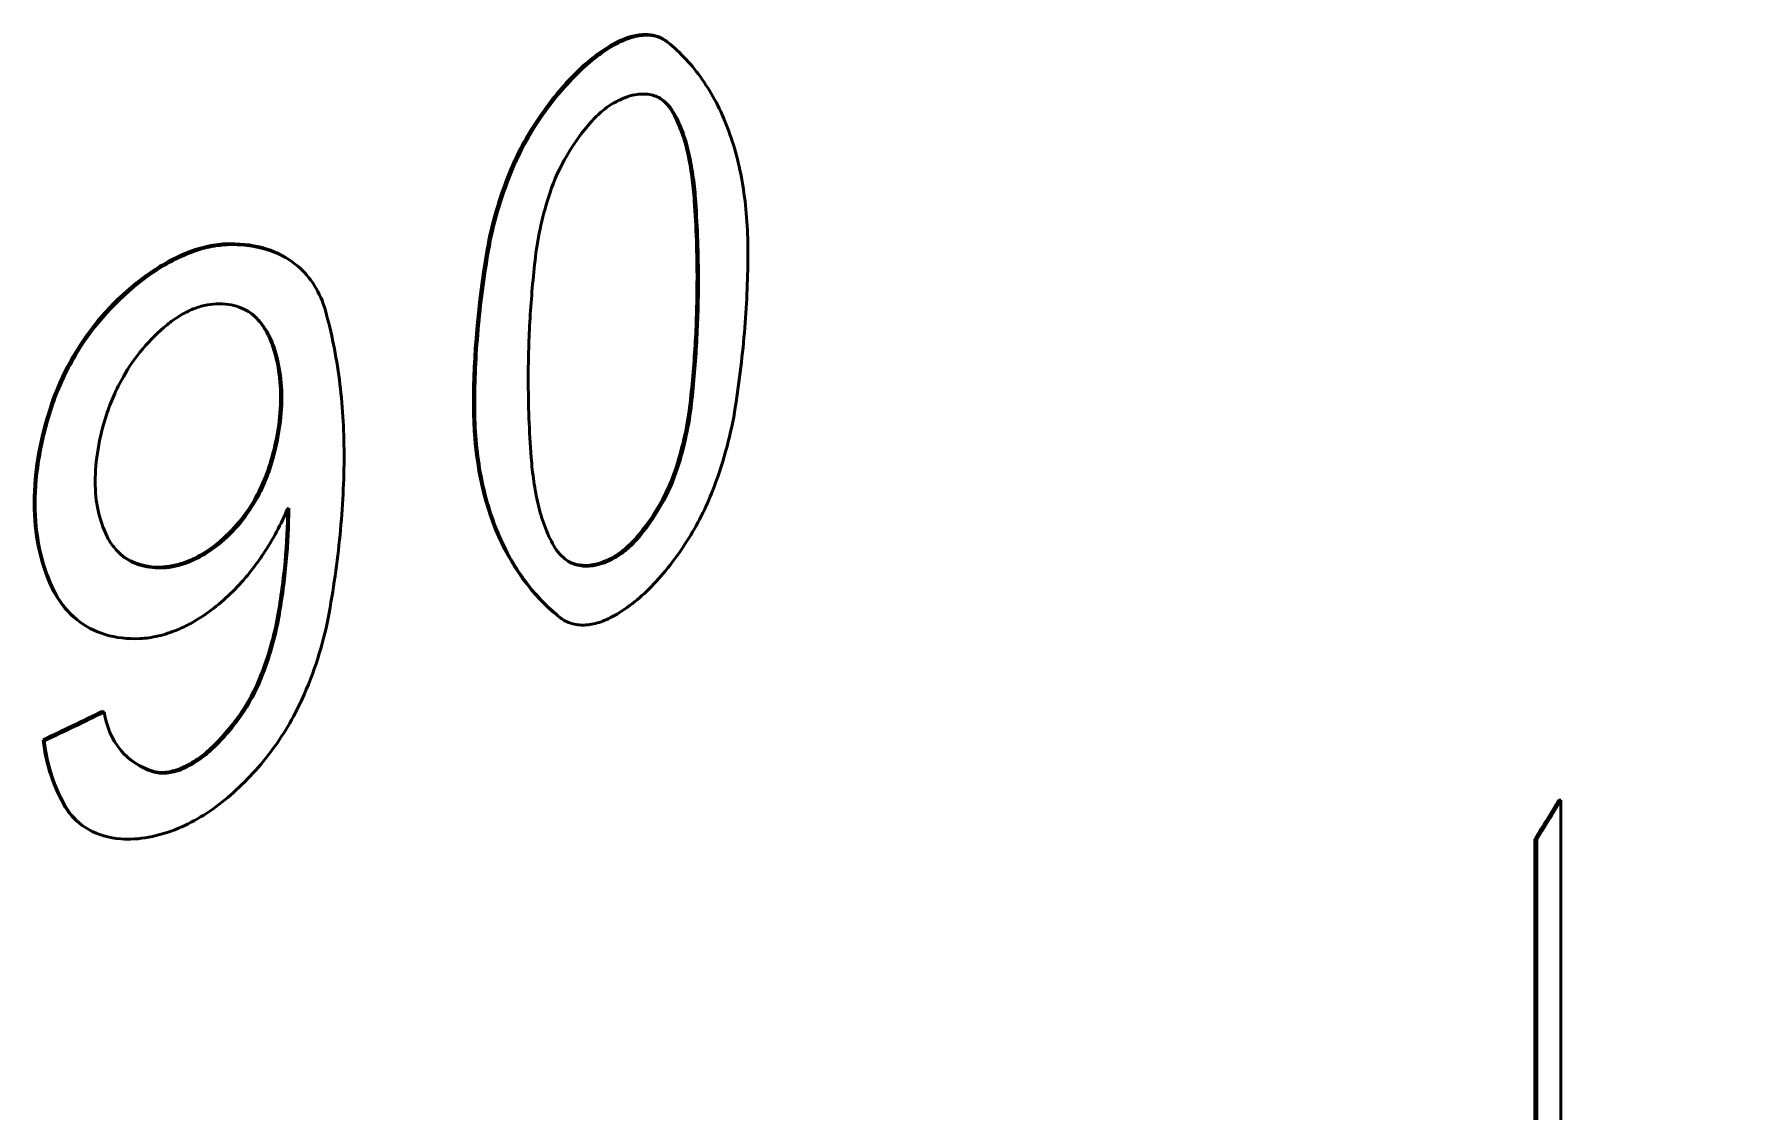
# Model space of a CAD drawing. Header units: millimetres. Extents: x -2015 to 3360, y -4745 to 2376.
# Drawn here: x 1975.91 to 1984.48, y 795.65 to 801.07 of the extents above; entities that cross this region are included whole.
import ezdxf

# ---------------------------------------------------------------- set-up
doc = ezdxf.new("R2010")
doc.units = ezdxf.units.MM
doc.header["$LTSCALE"] = 8
doc.layers.add('Visible (ISO)', color=7, linetype='Continuous', lineweight=50)
doc.layers.add('Visible Narrow (ISO)', color=7, linetype='Continuous', lineweight=35)

msp = doc.modelspace()

# ---------------------------------------------------------------- linework, layer by layer
at = {"layer": 'Visible (ISO)'}
for p, q in [((1979.0699, 801.0457), (1979.0771, 801.0416)), ((1977.2106, 799.9237), (1977.2169, 799.9191)), ((1977.1934, 798.686), (1977.1869, 798.6831)), ((1976.3536, 798.4496), (1976.3593, 798.4449)), ((1978.5749, 798.1235), (1978.5681, 798.1277)), ((1976.2594, 797.6661), (1976.2651, 797.6614)), ((1975.9587, 797.5217), (1975.9642, 797.5169)), ((1983.5767, 797.2203), (1983.5861, 797.2184)), ((1983.5861, 797.2184), (1983.5861, 794.4033)), ((1976.1399, 797.1038), (1976.1344, 797.1085)), ((1983.4556, 794.2076), (1983.4556, 797.0228)), ((1983.4556, 797.0228), (1983.465, 797.0208)), ((1983.465, 794.2056), (1983.465, 797.0208))]:
    msp.add_line(p, q, dxfattribs=at)
for centre, major_axis, ratio, start_param, end_param in [((1974.7509, 797.1263), (3.1462, 5.6742), 0.56554, 5.487948, 5.565423), ((1974.7604, 797.1237), (3.1445, 5.6712), 0.56554, 5.487948, 5.565463), ((1982.9606, 801.7744), (-3.2929, -5.2687), 0.599778, 5.518453, 5.598692), ((1965.6576, 797.5925), (19.4723, -1.0391), 0.539555, 5.52758, 6.542008), ((1978.8069, 798.6692), (-0.2104, -0.2397), 0.595638, 0.640209, 1.041795), ((1978.8139, 798.665), (-0.2106, -0.2395), 0.595359, 0.64098, 1.042665), ((1965.184, 806.9273), (19.4222, 1.8725), 0.616633, 5.239911, 5.258588), ((1965.184, 806.9273), (19.4323, 1.8725), 0.616614, 5.239943, 5.25862), ((1965.2748, 800.8473), (19.35, 0), 0.57735, 5.933777, 5.952533), ((1965.2748, 800.8473), (19.36, 0), 0.57735, 5.933777, 5.952533)]:
    msp.add_ellipse(centre, major_axis=major_axis, ratio=ratio, start_param=start_param, end_param=end_param, dxfattribs=at)
for points in [[(1978.6251, 800.8624), (1978.6874, 800.9263), (1978.7555, 800.9797), (1978.8231, 801.018)], [(1979.0589, 800.7454), (1979.057, 800.7467), (1979.055, 800.748), (1979.053, 800.7492)], [(1978.713, 800.6276), (1978.6213, 800.5233), (1978.5466, 800.3963), (1978.5061, 800.2729)], [(1976.8755, 800.0145), (1977.0069, 800.0197), (1977.1228, 799.9883), (1977.2106, 799.9237)], [(1976.8815, 800.0099), (1977.0241, 800.0156), (1977.1485, 799.9782), (1977.2384, 799.9021)], [(1978.1208, 799.2037), (1978.1208, 799.4538), (1978.1443, 799.7157), (1978.1903, 799.9852)], [(1976.1276, 799.4788), (1976.2096, 799.6133), (1976.324, 799.7389), (1976.452, 799.837)], [(1976.1332, 799.4741), (1976.2152, 799.6085), (1976.3297, 799.7342), (1976.4577, 799.8323)], [(1977.0261, 799.6456), (1977.0196, 799.6521), (1977.0128, 799.6582), (1977.0055, 799.6639)], [(1976.0025, 799.215), (1976.0325, 799.3033), (1976.0749, 799.3924), (1976.1276, 799.4788)], [(1976.008, 799.2102), (1976.0381, 799.2985), (1976.0805, 799.3876), (1976.1332, 799.4741)], [(1975.9133, 798.7122), (1975.9133, 798.8715), (1975.9437, 799.0422), (1976.0025, 799.215)], [(1978.5518, 798.1391), (1978.4153, 798.2483), (1978.1973, 798.5476), (1978.1208, 798.9721), (1978.1208, 799.2037)], [(1978.9388, 798.5366), (1979.0286, 798.6402), (1979.1003, 798.7673), (1979.1398, 798.8908)], [(1976.0017, 798.2875), (1975.9435, 798.4118), (1975.9133, 798.5562), (1975.9133, 798.7122)], [(1976.8338, 798.5083), (1976.9133, 798.5727), (1976.9822, 798.6561), (1977.0292, 798.744)], [(1977.1869, 798.6831), (1977.155, 798.6058), (1977.1137, 798.5286), (1977.0645, 798.4547)], [(1976.3529, 798.4502), (1976.3531, 798.45), (1976.3534, 798.4498), (1976.3536, 798.4496)], [(1976.3536, 798.4496), (1976.4072, 798.4067), (1976.4805, 798.3859), (1976.5622, 798.3906)], [(1978.5959, 798.42), (1978.631, 798.3999), (1978.6752, 798.3936), (1978.7234, 798.4022)], [(1976.12, 798.1327), (1976.0702, 798.1744), (1976.0302, 798.2268), (1976.0017, 798.2875)], [(1976.1293, 798.1248), (1976.0778, 798.167), (1976.0365, 798.2205), (1976.0073, 798.2827)], [(1976.445, 798.0303), (1976.3212, 798.025), (1976.2104, 798.0583), (1976.1293, 798.1248)], [(1977.0502, 797.8392), (1977.0902, 797.9408), (1977.1193, 798.0423), (1977.1368, 798.1406)], [(1977.0563, 797.8346), (1977.0963, 797.9362), (1977.1254, 798.0377), (1977.1429, 798.1361)], [(1978.5681, 798.1277), (1978.5624, 798.1311), (1978.557, 798.1349), (1978.5518, 798.1391)], [(1976.7955, 797.4738), (1976.9077, 797.5771), (1976.9985, 797.7081), (1977.0502, 797.8392)], [(1976.3909, 797.4274), (1976.4246, 797.4003), (1976.4634, 797.3795), (1976.5059, 797.3655)], [(1976.5059, 797.3655), (1976.5464, 797.3521), (1976.598, 797.3567), (1976.6495, 797.3783)], [(1976.1344, 797.1085), (1976.1099, 797.1294), (1976.0888, 797.154), (1976.0718, 797.1819)], [(1976.1881, 797.0702), (1976.1423, 797.0961), (1976.1047, 797.1325), (1976.0774, 797.1771)], [(1976.3486, 797.0236), (1976.2891, 797.028), (1976.2346, 797.0439), (1976.1881, 797.0702)], [(1976.6391, 797.0774), (1976.5391, 797.0356), (1976.4385, 797.017), (1976.3486, 797.0236)]]:
    msp.add_open_spline(points, degree=3, dxfattribs=at)
for points, knots in [([(1978.632, 800.8583), (1978.6633, 800.8904), (1978.6959, 800.9197), (1978.7624, 800.9719), (1978.7963, 800.9948), (1978.8301, 801.0139)], [0, 0, 0, 0, 0.014091, 0.014091, 0.02827231, 0.02827231, 0.02827231, 0.02827231]), ([(1978.8231, 801.018), (1978.8749, 801.0473), (1978.9264, 801.0641), (1978.9724, 801.0666), (1979.0091, 801.0686), (1979.0423, 801.0614), (1979.0699, 801.0457)], [1.5707963, 1.5707963, 1.5707963, 1.5707963, 2.0281686, 2.0281686, 2.0281686, 2.3932221, 2.3932221, 2.3932221, 2.3932221]), ([(1978.8301, 801.0139), (1978.856, 801.0285), (1978.8818, 801.0401), (1978.9319, 801.0564), (1978.9563, 801.0613), (1979.0023, 801.0638), (1979.0239, 801.0615), (1979.0634, 801.0499), (1979.0813, 801.0408), (1979.097, 801.0281)], [0, 0, 0, 0, 0.01087225, 0.01087225, 0.02166283, 0.02166283, 0.03231179, 0.03231179, 0.04278236, 0.04278236, 0.04278236, 0.04278236]), ([(1979.097, 801.0281), (1979.1625, 800.9752), (1979.2209, 800.9123), (1979.3217, 800.7682), (1979.3642, 800.6875), (1979.4322, 800.5094), (1979.4578, 800.4125), (1979.4921, 800.2044), (1979.5008, 800.0936), (1979.5008, 799.9771)], [0, 0, 0, 0, 0.043807, 0.043807, 0.0870851, 0.0870851, 0.1299533, 0.1299533, 0.172765, 0.172765, 0.172765, 0.172765]), ([(1978.3058, 800.3806), (1978.341, 800.4669), (1978.387, 800.5531), (1978.4413, 800.6348), (1978.4955, 800.7165), (1978.558, 800.7937), (1978.6251, 800.8624)], [0.4854726, 0.4854726, 0.4854726, 0.4854726, 0.8143635, 0.8143635, 0.8143635, 1.1432544, 1.1432544, 1.1432544, 1.1432544]), ([(1978.3126, 800.3763), (1978.3481, 800.4637), (1978.3944, 800.5498), (1978.503, 800.7133), (1978.5656, 800.7903), (1978.632, 800.8583)], [0, 0, 0, 0, 0.02907119, 0.02907119, 0.05883924, 0.05883924, 0.05883924, 0.05883924]), ([(1978.9332, 800.7635), (1978.9164, 800.7604), (1978.8991, 800.7554), (1978.8639, 800.742), (1978.846, 800.7335), (1978.8281, 800.7233)], [0, 0, 0, 0, 0.00749917, 0.00749917, 0.01503178, 0.01503178, 0.01503178, 0.01503178]), ([(1979.066, 800.7414), (1979.0483, 800.7535), (1979.0279, 800.7613), (1978.9832, 800.7687), (1978.9587, 800.7682), (1978.9332, 800.7635)], [0, 0, 0, 0, 0.01121573, 0.01121573, 0.02263574, 0.02263574, 0.02263574, 0.02263574]), ([(1978.8281, 800.7233), (1978.8082, 800.7121), (1978.7882, 800.6981), (1978.7495, 800.6659), (1978.7307, 800.6477), (1978.713, 800.6276)], [0, 0, 0, 0, 0.00835341, 0.00835341, 0.01663391, 0.01663391, 0.01663391, 0.01663391]), ([(1979.1234, 800.6734), (1979.1151, 800.6884), (1979.1055, 800.702), (1979.0839, 800.726), (1979.0719, 800.7366), (1979.0589, 800.7454)], [0, 0, 0, 0, 0.00814431, 0.00814431, 0.0163731, 0.0163731, 0.0163731, 0.0163731]), ([(1979.1305, 800.6694), (1979.1222, 800.6844), (1979.1126, 800.6979), (1979.0911, 800.722), (1979.0791, 800.7325), (1979.066, 800.7414)], [0, 0, 0, 0, 0.00814539, 0.00814539, 0.01637582, 0.01637582, 0.01637582, 0.01637582]), ([(1979.1988, 800.4665), (1979.1905, 800.5049), (1979.1801, 800.5415), (1979.1549, 800.6106), (1979.1401, 800.6432), (1979.1234, 800.6734)], [0, 0, 0, 0, 0.01633527, 0.01633527, 0.03275973, 0.03275973, 0.03275973, 0.03275973]), ([(1979.2059, 800.4625), (1979.1977, 800.5009), (1979.1872, 800.5375), (1979.1621, 800.6066), (1979.1473, 800.6391), (1979.1305, 800.6694)], [0, 0, 0, 0, 0.01633595, 0.01633595, 0.03276173, 0.03276173, 0.03276173, 0.03276173]), ([(1979.2313, 800.2303), (1979.2285, 800.2716), (1979.2244, 800.312), (1979.2135, 800.3908), (1979.2068, 800.4292), (1979.1988, 800.4665)], [0, 0, 0, 0, 0.01585153, 0.01585153, 0.03170296, 0.03170296, 0.03170296, 0.03170296]), ([(1979.2386, 800.2263), (1979.2357, 800.2676), (1979.2316, 800.308), (1979.2207, 800.3868), (1979.214, 800.4252), (1979.2059, 800.4625)], [0, 0, 0, 0, 0.01585173, 0.01585173, 0.03170337, 0.03170337, 0.03170337, 0.03170337]), ([(1978.1903, 799.9852), (1978.2013, 800.0494), (1978.2166, 800.1148), (1978.2553, 800.2472), (1978.2788, 800.314), (1978.3058, 800.3806)], [0, 0, 0, 0, 0.02195783, 0.02195783, 0.04408733, 0.04408733, 0.04408733, 0.04408733]), ([(1978.197, 799.9809), (1978.208, 800.0451), (1978.2233, 800.1105), (1978.262, 800.2429), (1978.2855, 800.3097), (1978.3126, 800.3763)], [0, 0, 0, 0, 0.02195878, 0.02195878, 0.04409052, 0.04409052, 0.04409052, 0.04409052]), ([(1978.5061, 800.2729), (1978.488, 800.2178), (1978.4727, 800.163), (1978.4482, 800.0548), (1978.439, 800.0015), (1978.433, 799.9495)], [0, 0, 0, 0, 0.0182188, 0.0182188, 0.03633571, 0.03633571, 0.03633571, 0.03633571]), ([(1976.6702, 799.9654), (1976.7054, 799.9802), (1976.7406, 799.9918), (1976.8094, 800.0083), (1976.8431, 800.0132), (1976.8755, 800.0145)], [0, 0, 0, 0, 0.01308712, 0.01308712, 0.02610276, 0.02610276, 0.02610276, 0.02610276]), ([(1976.676, 799.9607), (1976.7113, 799.9755), (1976.7465, 799.9872), (1976.8154, 800.0037), (1976.8491, 800.0085), (1976.8815, 800.0099)], [0, 0, 0, 0, 0.0130941, 0.0130941, 0.02611627, 0.02611627, 0.02611627, 0.02611627]), ([(1978.1275, 799.1994), (1978.1275, 799.3245), (1978.1333, 799.4525), (1978.1566, 799.7134), (1978.174, 799.8463), (1978.197, 799.9809)], [0, 0, 0, 0, 0.04594796, 0.04594796, 0.09196619, 0.09196619, 0.09196619, 0.09196619]), ([(1976.452, 799.837), (1976.4869, 799.8639), (1976.523, 799.8881), (1976.5961, 799.9311), (1976.6332, 799.9498), (1976.6702, 799.9654)], [0, 0, 0, 0, 0.01365808, 0.01365808, 0.02738224, 0.02738224, 0.02738224, 0.02738224]), ([(1976.4577, 799.8323), (1976.4927, 799.8591), (1976.5288, 799.8834), (1976.6019, 799.9264), (1976.639, 799.9451), (1976.676, 799.9607)], [0, 0, 0, 0, 0.01366494, 0.01366494, 0.02739637, 0.02739637, 0.02739637, 0.02739637]), ([(1977.2384, 799.9021), (1977.271, 799.8745), (1977.2993, 799.8416), (1977.3458, 799.7667), (1977.3642, 799.7249), (1977.3771, 799.679)], [0, 0, 0, 0, 0.01993021, 0.01993021, 0.03961266, 0.03961266, 0.03961266, 0.03961266]), ([(1978.433, 799.9495), (1978.421, 799.8453), (1978.4119, 799.7423), (1978.3998, 799.539), (1978.3967, 799.4387), (1978.3967, 799.3401)], [0, 0, 0, 0, 0.0362469, 0.0362469, 0.07249386, 0.07249386, 0.07249386, 0.07249386]), ([(1979.5008, 799.9771), (1979.5008, 799.8521), (1979.4955, 799.7239), (1979.4744, 799.4618), (1979.4585, 799.3281), (1979.4374, 799.1925)], [0, 0, 0, 0, 0.04591624, 0.04591624, 0.09190288, 0.09190288, 0.09190288, 0.09190288]), ([(1979.2101, 799.2137), (1979.2217, 799.319), (1979.2304, 799.423), (1979.2419, 799.6281), (1979.2448, 799.7291), (1979.2448, 799.8284)], [0, 0, 0, 0, 0.03647941, 0.03647941, 0.0729589, 0.0729589, 0.0729589, 0.0729589]), ([(1979.2173, 799.2097), (1979.2289, 799.315), (1979.2376, 799.419), (1979.2492, 799.6241), (1979.2521, 799.7251), (1979.2521, 799.8244)], [0, 0, 0, 0, 0.0364797, 0.0364797, 0.07295946, 0.07295946, 0.07295946, 0.07295946]), ([(1976.7056, 799.6838), (1976.6845, 799.6748), (1976.6633, 799.6639), (1976.6219, 799.6384), (1976.6016, 799.6239), (1976.582, 799.6078)], [0, 0, 0, 0, 0.00784485, 0.00784485, 0.01564227, 0.01564227, 0.01564227, 0.01564227]), ([(1976.8291, 799.7129), (1976.8096, 799.7122), (1976.7893, 799.7094), (1976.7479, 799.6997), (1976.7268, 799.6927), (1976.7056, 799.6838)], [0, 0, 0, 0, 0.00782542, 0.00782542, 0.01569555, 0.01569555, 0.01569555, 0.01569555]), ([(1977.0322, 799.641), (1977.0075, 799.6659), (1976.9774, 799.6844), (1976.9088, 799.7086), (1976.8701, 799.7141), (1976.8291, 799.7129)], [0, 0, 0, 0, 0.01609923, 0.01609923, 0.03254912, 0.03254912, 0.03254912, 0.03254912]), ([(1977.1013, 799.5292), (1977.0923, 799.5517), (1977.0815, 799.5727), (1977.0563, 799.6116), (1977.042, 799.6295), (1977.0261, 799.6456)], [0, 0, 0, 0, 0.01031366, 0.01031366, 0.0207162, 0.0207162, 0.0207162, 0.0207162]), ([(1977.1074, 799.5247), (1977.0984, 799.5471), (1977.0876, 799.5681), (1977.0624, 799.607), (1977.0481, 799.6249), (1977.0322, 799.641)], [0, 0, 0, 0, 0.01031451, 0.01031451, 0.02071853, 0.02071853, 0.02071853, 0.02071853]), ([(1977.4711, 798.9563), (1977.4711, 799.0855), (1977.4631, 799.2108), (1977.4317, 799.4524), (1977.4082, 799.5685), (1977.3771, 799.679)], [-0.09492566, -0.09492566, -0.09492566, -0.09492566, -0.0474614, -0.0474614, 0, 0, 0, 0]), ([(1976.582, 799.6078), (1976.5382, 799.5717), (1976.4966, 799.5307), (1976.4223, 799.4426), (1976.3892, 799.3956), (1976.3619, 799.3468)], [0, 0, 0, 0, 0.01748606, 0.01748606, 0.03461082, 0.03461082, 0.03461082, 0.03461082]), ([(1977.1522, 799.2446), (1977.1522, 799.2967), (1977.1479, 799.3468), (1977.1308, 799.4422), (1977.1181, 799.4873), (1977.1013, 799.5292)], [0, 0, 0, 0, 0.01915482, 0.01915482, 0.03838797, 0.03838797, 0.03838797, 0.03838797]), ([(1977.1583, 799.24), (1977.1583, 799.2921), (1977.154, 799.3423), (1977.137, 799.4376), (1977.1242, 799.4827), (1977.1074, 799.5247)], [0, 0, 0, 0, 0.01915495, 0.01915495, 0.03838881, 0.03838881, 0.03838881, 0.03838881]), ([(1976.3619, 799.3468), (1976.3442, 799.3153), (1976.3281, 799.2832), (1976.2997, 799.2189), (1976.2874, 799.1867), (1976.2769, 799.1545)], [0, 0, 0, 0, 0.01106722, 0.01106722, 0.02203981, 0.02203981, 0.02203981, 0.02203981]), ([(1975.9188, 798.7073), (1975.9188, 798.7871), (1975.9264, 798.8696), (1975.9564, 799.0382), (1975.9787, 799.1241), (1976.008, 799.2102)], [0, 0, 0, 0, 0.02930116, 0.02930116, 0.05874447, 0.05874447, 0.05874447, 0.05874447]), ([(1977.1022, 798.9201), (1977.1187, 798.976), (1977.1312, 799.0315), (1977.1479, 799.1402), (1977.1522, 799.1933), (1977.1522, 799.2446)], [0, 0, 0, 0, 0.01890262, 0.01890262, 0.03772825, 0.03772825, 0.03772825, 0.03772825]), ([(1977.1083, 798.9155), (1977.1248, 798.9714), (1977.1373, 799.027), (1977.1541, 799.1357), (1977.1583, 799.1888), (1977.1583, 799.24)], [0, 0, 0, 0, 0.01890344, 0.01890344, 0.03772929, 0.03772929, 0.03772929, 0.03772929]), ([(1979.1398, 798.8908), (1979.1573, 798.9458), (1979.1721, 799.0007), (1979.1956, 799.1088), (1979.2044, 799.1619), (1979.2101, 799.2137)], [0, 0, 0, 0, 0.01805894, 0.01805894, 0.03601173, 0.03601173, 0.03601173, 0.03601173]), ([(1979.1469, 798.8867), (1979.1645, 798.9418), (1979.1793, 798.9967), (1979.2028, 799.1048), (1979.2116, 799.1579), (1979.2173, 799.2097)], [0, 0, 0, 0, 0.0180603, 0.0180603, 0.03601367, 0.03601367, 0.03601367, 0.03601367]), ([(1976.2769, 799.1545), (1976.2583, 799.0968), (1976.2441, 799.0393), (1976.225, 798.9266), (1976.2202, 798.8714), (1976.2202, 798.8181)], [0, 0, 0, 0, 0.01968258, 0.01968258, 0.0392769, 0.0392769, 0.0392769, 0.0392769]), ([(1978.5587, 798.1349), (1978.4908, 798.1891), (1978.4293, 798.2537), (1978.3221, 798.4012), (1978.2764, 798.4837), (1978.2027, 798.6646), (1978.1747, 798.7627), (1978.1371, 798.9722), (1978.1275, 799.0833), (1978.1275, 799.1994)], [0, 0, 0, 0, 0.0436851, 0.0436851, 0.0868429, 0.0868429, 0.129592, 0.129592, 0.1722832, 0.1722832, 0.1722832, 0.1722832]), ([(1979.4374, 799.1925), (1979.4274, 799.128), (1979.4134, 799.062), (1979.3777, 798.9284), (1979.356, 798.8608), (1979.3308, 798.7934)], [0, 0, 0, 0, 0.02187074, 0.02187074, 0.0439155, 0.0439155, 0.0439155, 0.0439155]), ([(1977.4711, 798.9563), (1977.4711, 798.8243), (1977.4643, 798.6893), (1977.4375, 798.4144), (1977.4174, 798.2747), (1977.3908, 798.1333)], [0, 0, 0, 0, 0.04847981, 0.04847981, 0.09695798, 0.09695798, 0.09695798, 0.09695798]), ([(1977.0292, 798.744), (1977.0447, 798.773), (1977.0587, 798.8024), (1977.0831, 798.8613), (1977.0935, 798.8908), (1977.1022, 798.9201)], [0, 0, 0, 0, 0.01001187, 0.01001187, 0.01993527, 0.01993527, 0.01993527, 0.01993527]), ([(1977.0353, 798.7394), (1977.0508, 798.7684), (1977.0647, 798.7978), (1977.0892, 798.8567), (1977.0996, 798.8862), (1977.1083, 798.9155)], [0, 0, 0, 0, 0.01001334, 0.01001334, 0.0199376, 0.0199376, 0.0199376, 0.0199376]), ([(1978.4115, 798.9413), (1978.4146, 798.9002), (1978.419, 798.86), (1978.4307, 798.7815), (1978.4378, 798.7432), (1978.4463, 798.7059)], [0, 0, 0, 0, 0.01574971, 0.01574971, 0.03149932, 0.03149932, 0.03149932, 0.03149932]), ([(1978.9459, 798.5325), (1978.9903, 798.5837), (1979.0308, 798.6412), (1979.099, 798.7616), (1979.127, 798.8243), (1979.1469, 798.8867)], [0, 0, 0, 0, 0.02103243, 0.02103243, 0.04155381, 0.04155381, 0.04155381, 0.04155381]), ([(1976.2202, 798.8181), (1976.2202, 798.7678), (1976.2252, 798.7197), (1976.2447, 798.6286), (1976.2593, 798.5858), (1976.2784, 798.5467)], [0, 0, 0, 0, 0.01845273, 0.01845273, 0.03700357, 0.03700357, 0.03700357, 0.03700357]), ([(1979.3308, 798.7934), (1979.2977, 798.7049), (1979.2544, 798.6174), (1979.1518, 798.4515), (1979.0919, 798.3734), (1979.0276, 798.3048)], [0, 0, 0, 0, 0.02895113, 0.02895113, 0.05859624, 0.05859624, 0.05859624, 0.05859624]), ([(1976.0073, 798.2827), (1975.9782, 798.3446), (1975.9561, 798.4118), (1975.9263, 798.5542), (1975.9188, 798.6293), (1975.9188, 798.7073)], [0, 0, 0, 0, 0.02882497, 0.02882497, 0.0575072, 0.0575072, 0.0575072, 0.0575072]), ([(1976.8398, 798.5037), (1976.8792, 798.5356), (1976.9164, 798.5725), (1976.9824, 798.6522), (1977.0115, 798.695), (1977.0353, 798.7394)], [0, 0, 0, 0, 0.01572777, 0.01572777, 0.03111814, 0.03111814, 0.03111814, 0.03111814]), ([(1978.4463, 798.7059), (1978.4551, 798.6672), (1978.4662, 798.6303), (1978.4927, 798.5603), (1978.5081, 798.5272), (1978.5256, 798.4963)], [0, 0, 0, 0, 0.01636565, 0.01636565, 0.03281947, 0.03281947, 0.03281947, 0.03281947]), ([(1977.1368, 798.1406), (1977.1536, 798.2349), (1977.1662, 798.3283), (1977.1828, 798.5094), (1977.187, 798.5972), (1977.1873, 798.6833)], [0, 0, 0, 0, 0.03252645, 0.03252645, 0.06410924, 0.06410924, 0.06410924, 0.06410924]), ([(1977.1429, 798.1361), (1977.1597, 798.2304), (1977.1723, 798.3237), (1977.1892, 798.5074), (1977.1934, 798.5976), (1977.1934, 798.686)], [0, 0, 0, 0, 0.03252708, 0.03252708, 0.0650073, 0.0650073, 0.0650073, 0.0650073]), ([(1976.2784, 798.5467), (1976.2883, 798.5264), (1976.3001, 798.5078), (1976.3271, 798.4737), (1976.3425, 798.4584), (1976.3593, 798.4449)], [0, 0, 0, 0, 0.00957053, 0.00957053, 0.01924018, 0.01924018, 0.01924018, 0.01924018]), ([(1978.8239, 798.4401), (1978.8439, 798.4514), (1978.8639, 798.4655), (1978.9025, 798.4979), (1978.9212, 798.5163), (1978.9388, 798.5366)], [0, 0, 0, 0, 0.00840544, 0.00840544, 0.01674027, 0.01674027, 0.01674027, 0.01674027]), ([(1978.8309, 798.436), (1978.8509, 798.4473), (1978.8709, 798.4613), (1978.9095, 798.4938), (1978.9283, 798.5122), (1978.9459, 798.5325)], [0, 0, 0, 0, 0.00840975, 0.00840975, 0.01674845, 0.01674845, 0.01674845, 0.01674845]), ([(1976.3593, 798.4449), (1976.3865, 798.4232), (1976.4183, 798.4074), (1976.4887, 798.3875), (1976.5275, 798.3836), (1976.568, 798.3859)], [0, 0, 0, 0, 0.01556194, 0.01556194, 0.03143281, 0.03143281, 0.03143281, 0.03143281]), ([(1976.6933, 798.4228), (1976.7173, 798.433), (1976.7414, 798.4454), (1976.7885, 798.474), (1976.8115, 798.4903), (1976.8338, 798.5083)], [0, 0, 0, 0, 0.00893917, 0.00893917, 0.01783182, 0.01783182, 0.01783182, 0.01783182]), ([(1976.6992, 798.4182), (1976.7233, 798.4283), (1976.7473, 798.4407), (1976.7944, 798.4694), (1976.8175, 798.4856), (1976.8398, 798.5037)], [0, 0, 0, 0, 0.00894383, 0.00894383, 0.01784083, 0.01784083, 0.01784083, 0.01784083]), ([(1977.0645, 798.4547), (1977.0482, 798.4302), (1977.0309, 798.4062), (1976.9947, 798.3593), (1976.9757, 798.3364), (1976.9561, 798.3143)], [0, 0, 0, 0, 0.00884915, 0.00884915, 0.01777172, 0.01777172, 0.01777172, 0.01777172]), ([(1978.5256, 798.4963), (1978.5342, 798.481), (1978.5442, 798.4672), (1978.5666, 798.4424), (1978.579, 798.4315), (1978.5925, 798.4223)], [0, 0, 0, 0, 0.00816866, 0.00816866, 0.016422, 0.016422, 0.016422, 0.016422]), ([(1976.5622, 798.3906), (1976.5832, 798.3919), (1976.6048, 798.3952), (1976.6487, 798.406), (1976.671, 798.4134), (1976.6933, 798.4228)], [0, 0, 0, 0, 0.00822802, 0.00822802, 0.01649548, 0.01649548, 0.01649548, 0.01649548]), ([(1976.568, 798.3859), (1976.589, 798.3872), (1976.6107, 798.3905), (1976.6546, 798.4013), (1976.6769, 798.4088), (1976.6992, 798.4182)], [0, 0, 0, 0, 0.00823204, 0.00823204, 0.01650377, 0.01650377, 0.01650377, 0.01650377]), ([(1978.5925, 798.4223), (1978.611, 798.4096), (1978.6322, 798.4012), (1978.6787, 798.393), (1978.704, 798.3933), (1978.7303, 798.398)], [0, 0, 0, 0, 0.01135824, 0.01135824, 0.0229261, 0.0229261, 0.0229261, 0.0229261]), ([(1976.9561, 798.3143), (1976.9275, 798.2822), (1976.8971, 798.252), (1976.8335, 798.196), (1976.8003, 798.1702), (1976.7662, 798.1471)], [0, 0, 0, 0, 0.0129396, 0.0129396, 0.02601913, 0.02601913, 0.02601913, 0.02601913]), ([(1979.0276, 798.3048), (1978.9968, 798.2719), (1978.9645, 798.2419), (1978.8982, 798.1887), (1978.8642, 798.1654), (1978.8301, 798.1461)], [0, 0, 0, 0, 0.0142434, 0.0142434, 0.02857688, 0.02857688, 0.02857688, 0.02857688]), ([(1976.7662, 798.1471), (1976.7446, 798.1325), (1976.7225, 798.1191), (1976.6782, 798.0949), (1976.6558, 798.0842), (1976.6334, 798.0748)], [0, 0, 0, 0, 0.00830531, 0.00830531, 0.01661038, 0.01661038, 0.01661038, 0.01661038]), ([(1977.3908, 798.1333), (1977.3781, 798.0662), (1977.3606, 797.9981), (1977.3165, 797.8607), (1977.2897, 797.7915), (1977.2588, 797.7231)], [0, 0, 0, 0, 0.0230219, 0.0230219, 0.0462328, 0.0462328, 0.0462328, 0.0462328]), ([(1978.8301, 798.1461), (1978.8043, 798.1315), (1978.7783, 798.12), (1978.7278, 798.1041), (1978.7031, 798.0995), (1978.6562, 798.0976), (1978.6341, 798.1002), (1978.5934, 798.1124), (1978.5749, 798.1219), (1978.5587, 798.1349)], [0, 0, 0, 0, 0.01084531, 0.01084531, 0.02160922, 0.02160922, 0.03223192, 0.03223192, 0.04267677, 0.04267677, 0.04267677, 0.04267677]), ([(1976.6334, 798.0748), (1976.6014, 798.0614), (1976.5693, 798.0509), (1976.5062, 798.036), (1976.4751, 798.0316), (1976.445, 798.0303)], [0, 0, 0, 0, 0.01184282, 0.01184282, 0.02362601, 0.02362601, 0.02362601, 0.02362601]), ([(1976.8015, 797.4692), (1976.857, 797.5202), (1976.9079, 797.5786), (1976.9943, 797.7028), (1977.0301, 797.7683), (1977.0563, 797.8346)], [0, 0, 0, 0, 0.02301489, 0.02301489, 0.04547648, 0.04547648, 0.04547648, 0.04547648]), ([(1977.2588, 797.7231), (1977.2175, 797.6317), (1977.164, 797.5425), (1977.0378, 797.3756), (1976.9645, 797.2982), (1976.8861, 797.2315)], [0, 0, 0, 0, 0.03098588, 0.03098588, 0.06270862, 0.06270862, 0.06270862, 0.06270862]), ([(1976.2651, 797.6614), (1976.2766, 797.5881), (1976.3046, 797.5234), (1976.3468, 797.4721), (1976.389, 797.4207), (1976.4454, 797.3826), (1976.5117, 797.3608)], [0.1352437, 0.1352437, 0.1352437, 0.1352437, 0.5152645, 0.5152645, 0.5152645, 0.8952854, 0.8952854, 0.8952854, 0.8952854]), ([(1976.0718, 797.1819), (1976.042, 797.2307), (1976.0174, 797.284), (1975.9794, 797.3978), (1975.9661, 797.4583), (1975.9587, 797.5217)], [0, 0, 0, 0, 0.02465044, 0.02465044, 0.04913544, 0.04913544, 0.04913544, 0.04913544]), ([(1976.0774, 797.1771), (1976.0475, 797.2259), (1976.0229, 797.2792), (1975.985, 797.393), (1975.9716, 797.4535), (1975.9642, 797.5169)], [0, 0, 0, 0, 0.02465259, 0.02465259, 0.0491385, 0.0491385, 0.0491385, 0.0491385]), ([(1976.6495, 797.3783), (1976.6749, 797.389), (1976.7002, 797.4025), (1976.7493, 797.4346), (1976.7731, 797.4532), (1976.7955, 797.4738)], [0, 0, 0, 0, 0.00939816, 0.00939816, 0.01872129, 0.01872129, 0.01872129, 0.01872129]), ([(1976.6554, 797.3737), (1976.6808, 797.3843), (1976.7061, 797.3979), (1976.7552, 797.43), (1976.779, 797.4485), (1976.8015, 797.4692)], [0, 0, 0, 0, 0.00940302, 0.00940302, 0.01873052, 0.01873052, 0.01873052, 0.01873052]), ([(1976.5117, 797.3608), (1976.5322, 797.354), (1976.5553, 797.3519), (1976.6039, 797.3563), (1976.6297, 797.3629), (1976.6554, 797.3737)], [0, 0, 0, 0, 0.00937459, 0.00937459, 0.01888662, 0.01888662, 0.01888662, 0.01888662]), ([(1976.8861, 797.2315), (1976.8474, 797.1986), (1976.8069, 797.169), (1976.7242, 797.1174), (1976.6817, 797.0952), (1976.6391, 797.0774)], [0, 0, 0, 0, 0.01567288, 0.01567288, 0.0314425, 0.0314425, 0.0314425, 0.0314425])]:
    msp.add_open_spline(points, degree=3, knots=knots, dxfattribs=at)
at = {"layer": 'Visible Narrow (ISO)'}
for p, q in [((1978.8231, 801.018), (1978.8301, 801.0139)), ((1978.6251, 800.8624), (1978.632, 800.8583)), ((1979.0589, 800.7454), (1979.066, 800.7414)), ((1979.1234, 800.6734), (1979.1305, 800.6694)), ((1979.1988, 800.4665), (1979.2059, 800.4625)), ((1978.3058, 800.3806), (1978.3126, 800.3763)), ((1979.2313, 800.2303), (1979.2386, 800.2263)), ((1976.8755, 800.0145), (1976.8815, 800.0099)), ((1978.1903, 799.9852), (1978.197, 799.9809)), ((1976.6702, 799.9654), (1976.676, 799.9607)), ((1976.452, 799.837), (1976.4577, 799.8323)), ((1979.2448, 799.8284), (1979.2521, 799.8244)), ((1977.0261, 799.6456), (1977.0322, 799.641)), ((1976.1276, 799.4788), (1976.1332, 799.4741)), ((1977.1013, 799.5292), (1977.1074, 799.5247)), ((1976.0025, 799.215), (1976.008, 799.2102)), ((1977.1522, 799.2446), (1977.1583, 799.24)), ((1979.2101, 799.2137), (1979.2173, 799.2097)), ((1978.1208, 799.2037), (1978.1275, 799.1994)), ((1977.1022, 798.9201), (1977.1083, 798.9155)), ((1979.1398, 798.8908), (1979.1469, 798.8867)), ((1975.9133, 798.7122), (1975.9188, 798.7073)), ((1977.0292, 798.744), (1977.0353, 798.7394)), ((1978.9388, 798.5366), (1978.9459, 798.5325)), ((1976.8338, 798.5083), (1976.8398, 798.5037)), ((1978.8239, 798.4401), (1978.8309, 798.436)), ((1976.5622, 798.3906), (1976.568, 798.3859)), ((1976.6933, 798.4228), (1976.6992, 798.4182)), ((1978.7234, 798.4022), (1978.7303, 798.398)), ((1976.0017, 798.2875), (1976.0073, 798.2827)), ((1977.1368, 798.1406), (1977.1429, 798.1361)), ((1978.5518, 798.1391), (1978.5587, 798.1349)), ((1977.0502, 797.8392), (1977.0563, 797.8346)), ((1976.7955, 797.4738), (1976.8015, 797.4692)), ((1976.5059, 797.3655), (1976.5117, 797.3608)), ((1976.6495, 797.3783), (1976.6554, 797.3737)), ((1976.0718, 797.1819), (1976.0774, 797.1771))]:
    msp.add_line(p, q, dxfattribs=at)

doc.saveas('drawing.dxf')
